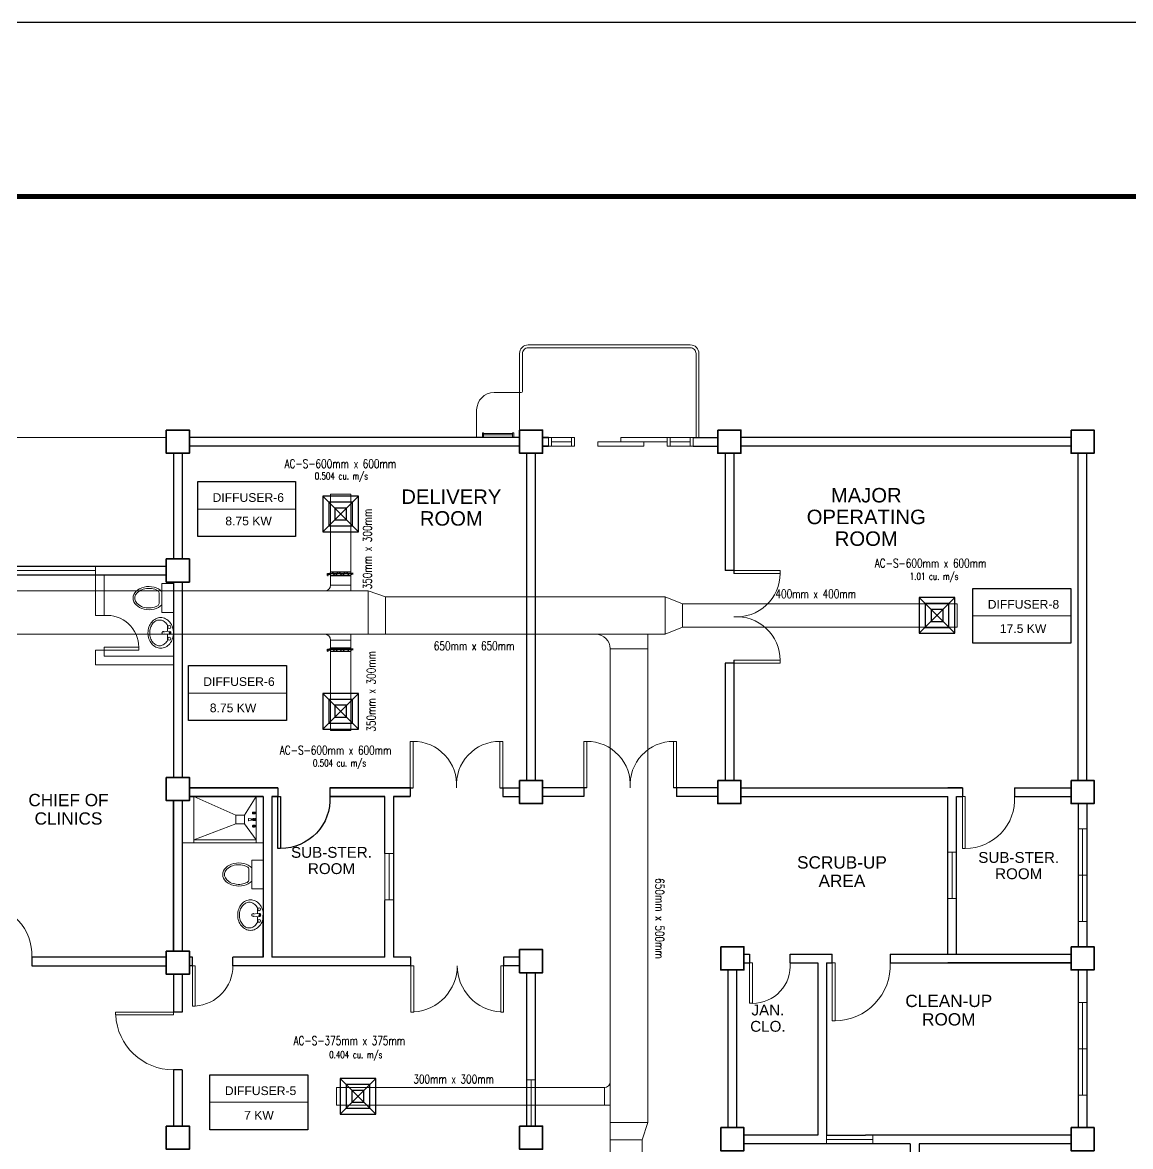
# Model space of a CAD drawing. Header units: millimetres. Extents: x -116 to 421, y 1 to 342.
# Drawn here: x 258.34 to 277.48, y 137.56 to 156.98 of the extents above; entities that cross this region are included whole.
import ezdxf

# ---------------------------------------------------------------- set-up
doc = ezdxf.new("R2010")
doc.units = ezdxf.units.MM
doc.header["$MEASUREMENT"] = 0
for name, color, linetype in [('A.C.VOLUM DAMPER', 7, 'Continuous'), ('diffuser', 7, 'Continuous'), ('ducting label', 7, 'Continuous'), ('label', 7, 'Continuous'), ('Legends', 7, 'Continuous'), ('template', 7, 'Continuous')]:
    doc.layers.add(name, color=color, linetype=linetype)
doc.layers.add('ahu line', color=7, linetype='Continuous', lineweight=20)
doc.styles.add('Arch-Dim', font='simplex.shx', dxfattribs={"width": 0.75})
doc.styles.add('arial', font='arial.ttf')
doc.styles.get("Standard").update_dxf_attribs({"font": 'arial.ttf'})
doc.styles.add('SWISSLT175', font='swissl.ttf', dxfattribs={"height": 0.175})

# ---------------------------------------------------------------- blocks, each defined once
blk = doc.blocks.new('dr 900')
at = {"color": 8, "ltscale": 0.03}
blk.add_lwpolyline([(0, 0), (0.05, 0), (0.05, 0.9), (0, 0.9)], close=True, dxfattribs=at)
blk.add_arc((0.05, 0.049), 0.851, 356.7268, 90, dxfattribs=at)
blk = doc.blocks.new('AC-S-12')
at = {"layer": 'diffuser'}
for p, q in [((-0.15, 0.15), (0.15, -0.15)), ((0.15, 0.15), (-0.15, -0.15)), ((-0.15, 0.15), (-0.15, -0.15)), ((0.15, 0.15), (-0.15, 0.15)), ((-0.1, 0.1), (-0.1, -0.1)), ((0.1, 0.1), (-0.1, 0.1)), ((0.1, -0.1), (0.1, 0.1)), ((0.15, -0.15), (0.15, 0.15)), ((-0.05, 0.05), (-0.05, -0.05)), ((0.05, 0.05), (-0.05, 0.05)), ((0.05, -0.05), (0.05, 0.05)), ((-0.05, -0.05), (0.05, -0.05)), ((-0.15, -0.15), (0.15, -0.15)), ((-0.1, -0.1), (0.1, -0.1))]:
    blk.add_line(p, q, dxfattribs=at)
for points in [[(-0.3582, 0.3582, 0, 0.0447, 0), (-0.2951, 0.295, 0, 0, 0), (-0.15, 0.15, 0, 0, 0)], [(0.3582, 0.3582, 0, 0.0447, 0), (0.2951, 0.295, 0, 0, 0), (0.15, 0.15, 0, 0, 0)], [(-0.3582, -0.3582, 0, 0.0447, 0), (-0.2951, -0.295, 0, 0, 0), (-0.15, -0.15, 0, 0, 0)], [(0.3582, -0.3582, 0, 0.0447, 0), (0.2951, -0.295, 0, 0, 0), (0.15, -0.15, 0, 0, 0)]]:
    blk.add_lwpolyline(points, format="xyseb", dxfattribs=at)
blk = doc.blocks.new('fcu')
at = {"layer": 'diffuser', "color": 7, "xscale": 2.052644456280903, "yscale": 2.052644456280903, "zscale": 2.052644456280903}
blk.add_blockref('AC-S-12', (0, 0), dxfattribs=at)

msp = doc.modelspace()

# ---------------------------------------------------------------- hatches: boundary and pattern name
at = {"layer": 'A.C.VOLUM DAMPER'}
h = msp.add_hatch(dxfattribs=at)
h.set_pattern_fill('ANSI31', color=256, scale=0.002646, angle=-180, style=0)
h.set_pattern_definition([(225, (-78.96786054, 757.40322845), (0.00023391046708, -0.00023391046708), [])])
h.paths.add_polyline_path([(263.647, 147.451), (263.647, 147.444), (263.662, 147.444), (263.662, 147.469), (263.647, 147.469), (263.647, 147.462), (263.609, 147.462), (263.609, 147.428), (263.618, 147.428), (263.618, 147.451)])
h = msp.add_hatch(dxfattribs=at)
h.set_pattern_fill('ANSI31', color=256, scale=0.002646, angle=-180, style=0)
h.set_pattern_definition([(225, (-78.96786054, 756.09461384), (0.00023391046708, -0.00023391046708), [])])
h.paths.add_polyline_path([(263.647, 146.143), (263.647, 146.136), (263.662, 146.136), (263.662, 146.16), (263.647, 146.16), (263.647, 146.153), (263.609, 146.153), (263.609, 146.119), (263.618, 146.119), (263.618, 146.143)])

# ---------------------------------------------------------------- linework, layer by layer
at = {"color": 8, "lineweight": 9}
for p, q in [((266.485, 150.587), (266.955, 150.587)), ((266.925, 150.414), (266.925, 149.939)), ((266.185, 149.812), (266.185, 150.287)), ((260.825, 149.812), (245.5, 149.811)), ((266.305, 149.89), (266.285, 149.89)), ((266.285, 149.89), (266.285, 149.81)), ((266.305, 149.81), (266.305, 149.89)), ((266.555, 149.88), (266.305, 149.88)), ((266.555, 149.86), (266.305, 149.86)), ((266.555, 149.88), (266.805, 149.88)), ((266.555, 149.86), (266.805, 149.86)), ((266.805, 149.81), (266.805, 149.89)), ((266.805, 149.89), (266.825, 149.89)), ((266.825, 149.89), (266.825, 149.81)), ((259.6, 147.437), (259.6, 147.587)), ((259.6, 147.512), (257.5, 147.514)), ((259.6, 147.437), (259.75, 147.437)), ((260.75, 147.287), (260.95, 147.287)), ((260.75, 146.787), (260.75, 147.287)), ((260.95, 147.314), (260.95, 146.037)), ((260.95, 147.287), (260.95, 146.787)), ((260.7, 146.946), (260.7, 147.127)), ((260.95, 146.787), (260.75, 146.787)), ((260.752, 146.451), (260.874, 146.465)), ((260.752, 146.422), (260.874, 146.409)), ((261.3, 143.612), (261.3, 142.812)), ((262.375, 143.612), (262.375, 142.812)), ((262.316, 143.338), (262.316, 143.312)), ((262.316, 143.338), (262.318, 143.338)), ((262.316, 143.312), (262.318, 143.312)), ((262.318, 143.338), (262.32, 143.342)), ((262.318, 143.338), (262.318, 143.312)), ((262.318, 143.312), (262.32, 143.309)), ((262.32, 143.342), (262.32, 143.309)), ((262.32, 143.342), (262.341, 143.342)), ((262.32, 143.309), (262.341, 143.309)), ((262.328, 143.338), (262.34, 143.338)), ((262.328, 143.331), (262.34, 143.331)), ((262.328, 143.319), (262.34, 143.319)), ((262.328, 143.312), (262.34, 143.312)), ((262.341, 143.342), (262.346, 143.34)), ((262.341, 143.338), (262.341, 143.331)), ((262.341, 143.312), (262.341, 143.319)), ((262.341, 143.309), (262.346, 143.311)), ((262.347, 143.339), (262.353, 143.339)), ((262.347, 143.311), (262.353, 143.311)), ((262.353, 143.339), (262.355, 143.338)), ((262.353, 143.339), (262.353, 143.311)), ((262.353, 143.311), (262.355, 143.312)), ((262.355, 143.338), (262.355, 143.312)), ((262.367, 143.337), (262.355, 143.337)), ((262.367, 143.314), (262.355, 143.314)), ((262.374, 143.342), (262.367, 143.339)), ((262.367, 143.339), (262.367, 143.312)), ((262.374, 143.308), (262.367, 143.312)), ((262.374, 143.342), (262.374, 143.308)), ((262.374, 143.342), (262.375, 143.342)), ((262.374, 143.308), (262.375, 143.308)), ((262.375, 143.342), (262.375, 143.308)), ((276.575, 142.849), (276.575, 143.489)), ((276.725, 142.849), (276.725, 143.489)), ((262.243, 143.192), (262.243, 143.231)), ((262.289, 143.224), (262.248, 143.232)), ((262.289, 143.199), (262.248, 143.191)), ((262.297, 143.224), (262.289, 143.224)), ((262.289, 143.224), (262.289, 143.199)), ((262.289, 143.224), (262.289, 143.199)), ((262.289, 143.199), (262.297, 143.199)), ((262.297, 143.199), (262.297, 143.224)), ((262.297, 143.219), (262.359, 143.219)), ((262.359, 143.204), (262.297, 143.204)), ((262.316, 143.225), (262.316, 143.219)), ((262.316, 143.225), (262.318, 143.225)), ((262.316, 143.204), (262.316, 143.199)), ((262.316, 143.199), (262.318, 143.199)), ((262.318, 143.225), (262.32, 143.228)), ((262.318, 143.225), (262.318, 143.219)), ((262.318, 143.204), (262.318, 143.199)), ((262.318, 143.199), (262.32, 143.195)), ((262.318, 143.111), (262.32, 143.115)), ((262.32, 143.228), (262.32, 143.219)), ((262.32, 143.228), (262.341, 143.228)), ((262.32, 143.204), (262.32, 143.195)), ((262.32, 143.195), (262.341, 143.195)), ((262.32, 143.115), (262.341, 143.115)), ((262.32, 143.115), (262.32, 143.081)), ((262.328, 143.225), (262.34, 143.225)), ((262.328, 143.199), (262.34, 143.199)), ((262.341, 143.228), (262.346, 143.226)), ((262.341, 143.225), (262.341, 143.219)), ((262.341, 143.198), (262.341, 143.204)), ((262.341, 143.195), (262.346, 143.197)), ((262.341, 143.115), (262.346, 143.112)), ((262.347, 143.226), (262.353, 143.226)), ((262.347, 143.198), (262.353, 143.198)), ((262.347, 143.112), (262.353, 143.112)), ((262.353, 143.226), (262.353, 143.219)), ((262.353, 143.226), (262.355, 143.225)), ((262.353, 143.204), (262.353, 143.198)), ((262.353, 143.198), (262.355, 143.198)), ((262.353, 143.112), (262.353, 143.084)), ((262.353, 143.112), (262.355, 143.111)), ((262.355, 143.225), (262.355, 143.219)), ((262.359, 143.223), (262.355, 143.223)), ((262.355, 143.204), (262.355, 143.198)), ((262.359, 143.2), (262.355, 143.2)), ((262.359, 143.194), (262.359, 143.229)), ((262.359, 143.229), (262.369, 143.229)), ((262.359, 143.219), (262.359, 143.204)), ((262.369, 143.194), (262.359, 143.194)), ((262.374, 143.115), (262.367, 143.112)), ((262.367, 143.112), (262.367, 143.084)), ((262.369, 143.229), (262.375, 143.241)), ((262.369, 143.194), (262.369, 143.229)), ((262.369, 143.229), (262.369, 143.194)), ((262.375, 143.183), (262.369, 143.194)), ((262.374, 143.115), (262.375, 143.115)), ((262.374, 143.115), (262.374, 143.081)), ((262.375, 143.241), (262.375, 143.183)), ((262.375, 143.115), (262.375, 143.081)), ((262.316, 143.111), (262.318, 143.111)), ((262.316, 143.111), (262.316, 143.085)), ((262.316, 143.085), (262.318, 143.085)), ((262.318, 143.111), (262.318, 143.085)), ((262.318, 143.085), (262.32, 143.081)), ((262.32, 143.081), (262.341, 143.081)), ((262.328, 143.111), (262.34, 143.111)), ((262.328, 143.104), (262.34, 143.104)), ((262.328, 143.092), (262.34, 143.092)), ((262.328, 143.085), (262.34, 143.085)), ((262.341, 143.111), (262.341, 143.104)), ((262.341, 143.085), (262.341, 143.092)), ((262.341, 143.081), (262.346, 143.083)), ((262.347, 143.084), (262.353, 143.084)), ((262.353, 143.084), (262.355, 143.085)), ((262.355, 143.111), (262.355, 143.085)), ((262.367, 143.109), (262.355, 143.109)), ((262.367, 143.087), (262.355, 143.087)), ((262.374, 143.081), (262.367, 143.084)), ((262.374, 143.081), (262.375, 143.081)), ((276.575, 142.251), (276.575, 143.051)), ((276.575, 143.051), (276.725, 143.051)), ((276.65, 143.051), (276.65, 141.451)), ((276.725, 143.051), (276.725, 141.451)), ((261.3, 142.812), (261.1, 142.812)), ((264.75, 142.224), (264.75, 142.724)), ((274.475, 142.249), (274.475, 142.749)), ((276.575, 141.649), (276.575, 142.849)), ((276.725, 141.713), (276.725, 142.913)), ((276.725, 141.649), (276.725, 142.849)), ((264.6, 141.811), (264.6, 142.624)), ((264.75, 142.624), (264.6, 142.624)), ((264.675, 142.624), (264.675, 141.824)), ((274.325, 141.836), (274.325, 142.712)), ((274.475, 142.649), (274.325, 142.649)), ((274.4, 142.649), (274.4, 141.849)), ((262.25, 142.352), (262.25, 142.171)), ((262.5, 142.512), (262.3, 142.512)), ((262.3, 142.512), (262.3, 142.012)), ((262.5, 142.012), (262.5, 142.512)), ((264.75, 142.224), (264.75, 141.724)), ((274.475, 142.249), (274.475, 141.749)), ((276.575, 142.251), (276.725, 142.251)), ((262.3, 142.012), (262.5, 142.012)), ((264.75, 141.824), (264.6, 141.824)), ((274.475, 141.849), (274.325, 141.849)), ((262.302, 141.576), (262.424, 141.59)), ((262.302, 141.547), (262.424, 141.534)), ((276.725, 141.451), (276.575, 141.451)), ((276.575, 139.974), (276.575, 140.614)), ((276.725, 139.974), (276.725, 140.614)), ((276.575, 139.251), (276.575, 140.051)), ((276.575, 140.051), (276.725, 140.051)), ((276.65, 140.051), (276.65, 138.451)), ((276.725, 140.051), (276.725, 138.451)), ((276.575, 139.974), (276.575, 138.774)), ((276.725, 139.974), (276.725, 138.774)), ((276.725, 138.713), (276.725, 139.913)), ((276.575, 139.251), (276.725, 139.251)), ((267.2, 138.715), (267.05, 138.715)), ((267.125, 138.715), (267.125, 137.915)), ((276.725, 138.451), (276.575, 138.451)), ((267.2, 137.915), (267.05, 137.915)), ((272.225, 137.612), (272.225, 137.762)), ((273.025, 137.687), (272.225, 137.687)), ((273.025, 137.612), (273.025, 137.762))]:
    msp.add_line(p, q, dxfattribs=at)
at = {"color": 8, "lineweight": 25}
for p, q in [((266.925, 149.812), (261.225, 149.812)), ((267.325, 149.812), (267.425, 149.812)), ((267.325, 149.812), (267.425, 149.812)), ((267.425, 149.812), (267.325, 149.812)), ((269.925, 149.812), (270.35, 149.812)), ((276.45, 149.812), (270.75, 149.812)), ((260.95, 149.539), (260.95, 147.714)), ((261.1, 149.539), (261.1, 147.714)), ((266.925, 149.662), (261.225, 149.662)), ((267.05, 143.889), (267.05, 149.539)), ((267.2, 143.889), (267.2, 149.539)), ((267.325, 149.662), (267.425, 149.662)), ((267.425, 149.662), (267.325, 149.662)), ((269.925, 149.662), (270.35, 149.662)), ((270.475, 149.539), (270.475, 147.514)), ((270.625, 149.539), (270.625, 147.464)), ((276.45, 149.662), (270.75, 149.662)), ((276.575, 143.889), (276.575, 149.539)), ((276.725, 143.889), (276.725, 149.539)), ((257.5, 147.587), (260.825, 147.587)), ((257.5, 147.437), (260.825, 147.437)), ((270.625, 147.514), (270.475, 147.514)), ((260.95, 147.314), (260.95, 143.939)), ((261.1, 147.314), (261.1, 143.939)), ((261.1, 147.314), (261.1, 143.939)), ((260.95, 145.887), (260.95, 143.939)), ((270.475, 145.914), (270.475, 143.889)), ((270.625, 145.914), (270.475, 145.914)), ((270.625, 145.964), (270.625, 143.889)), ((261.225, 143.762), (262.75, 143.762)), ((262.75, 143.762), (261.225, 143.762)), ((262.75, 143.762), (262.75, 143.612)), ((263.65, 143.762), (265.087, 143.762)), ((265.05, 143.762), (263.65, 143.762)), ((263.65, 143.762), (263.65, 143.612)), ((265.037, 143.762), (265.037, 143.612)), ((266.587, 143.762), (266.925, 143.762)), ((266.637, 143.762), (266.637, 143.612)), ((268.087, 143.762), (267.325, 143.762)), ((268.037, 143.762), (268.037, 143.612)), ((270.35, 143.762), (269.587, 143.762)), ((269.637, 143.762), (269.637, 143.612)), ((270.75, 143.762), (274.575, 143.762)), ((270.925, 143.762), (274.575, 143.762)), ((274.575, 143.762), (274.325, 143.762)), ((274.575, 143.762), (274.575, 143.612)), ((275.475, 143.762), (276.45, 143.762)), ((275.475, 143.762), (276.45, 143.762)), ((275.475, 143.762), (275.475, 143.612)), ((260.95, 143.539), (260.95, 140.939)), ((260.95, 140.939), (260.95, 143.539)), ((261.1, 143.539), (261.1, 140.939)), ((261.1, 143.539), (261.1, 140.939)), ((261.225, 143.612), (262.5, 143.612)), ((262.5, 143.612), (261.225, 143.612)), ((262.5, 143.612), (262.5, 140.837)), ((262.65, 143.612), (262.75, 143.612)), ((262.65, 143.612), (262.65, 140.837)), ((262.75, 143.612), (262.65, 143.612)), ((263.65, 143.612), (264.6, 143.612)), ((264.6, 143.612), (263.65, 143.612)), ((264.6, 142.624), (264.6, 143.612)), ((264.75, 143.612), (265.037, 143.612)), ((265.037, 143.612), (264.75, 143.612)), ((264.75, 143.612), (264.75, 140.837)), ((266.637, 143.612), (266.925, 143.612)), ((268.037, 143.612), (267.325, 143.612)), ((270.35, 143.612), (269.637, 143.612)), ((270.75, 143.612), (274.325, 143.612)), ((270.925, 143.612), (274.325, 143.612)), ((274.325, 140.887), (274.325, 143.612)), ((274.325, 142.637), (274.325, 143.612)), ((274.475, 143.612), (274.575, 143.612)), ((274.475, 143.612), (274.575, 143.612)), ((274.475, 140.887), (274.475, 143.612)), ((274.475, 142.637), (274.475, 143.612)), ((275.475, 143.612), (276.45, 143.612)), ((275.475, 143.612), (276.45, 143.612)), ((276.575, 143.489), (276.575, 141.014)), ((276.725, 143.489), (276.725, 141.014)), ((264.6, 140.837), (264.6, 141.811)), ((262.5, 140.837), (262.5, 141.562)), ((276.575, 141.649), (276.575, 141.014)), ((276.725, 141.649), (276.725, 141.014)), ((260.825, 140.837), (258.5, 140.837)), ((258.5, 140.837), (258.5, 140.687)), ((261.275, 140.837), (261.225, 140.837)), ((261.275, 140.687), (261.275, 140.837)), ((262.5, 140.837), (261.975, 140.837)), ((262.5, 140.837), (262.4, 140.837)), ((264.6, 140.837), (262.65, 140.837)), ((265.05, 140.837), (264.75, 140.837)), ((265.05, 140.687), (265.05, 140.837)), ((266.925, 140.837), (266.65, 140.837)), ((266.65, 140.837), (266.65, 140.687)), ((270.8, 140.887), (270.9, 140.887)), ((270.8, 140.887), (270.9, 140.887)), ((271.6, 140.887), (272.325, 140.887)), ((271.6, 140.737), (271.6, 140.887)), ((271.675, 140.887), (272.325, 140.887)), ((272.325, 140.737), (272.325, 140.887)), ((272.325, 140.737), (272.325, 140.887)), ((273.325, 140.887), (274.325, 140.887)), ((273.325, 140.887), (274.325, 140.887)), ((273.325, 140.887), (273.325, 140.737)), ((274.325, 140.887), (276.45, 140.887)), ((274.475, 140.887), (276.45, 140.887)), ((258.5, 140.687), (260.825, 140.687)), ((261.275, 140.687), (261.225, 140.687)), ((265.05, 140.687), (261.975, 140.687)), ((266.925, 140.687), (266.65, 140.687)), ((270.8, 140.737), (270.9, 140.737)), ((270.8, 140.737), (270.9, 140.737)), ((271.6, 140.737), (272.075, 140.737)), ((271.675, 140.737), (272.075, 140.737)), ((272.225, 140.737), (272.325, 140.737)), ((272.225, 140.737), (272.325, 140.737)), ((273.325, 140.737), (276.45, 140.737)), ((273.325, 140.737), (276.45, 140.737)), ((276.45, 140.737), (274.325, 140.737)), ((276.575, 140.614), (276.575, 137.889)), ((276.725, 140.614), (276.725, 137.889)), ((260.95, 140.539), (260.95, 139.887)), ((261.1, 140.539), (261.1, 139.887)), ((267.05, 137.915), (267.05, 140.564)), ((267.2, 137.915), (267.2, 140.564)), ((261.1, 139.887), (260.95, 139.887)), ((260.95, 138.887), (260.95, 137.915)), ((261.1, 138.887), (260.95, 138.887)), ((261.1, 138.887), (261.1, 137.915)), ((276.575, 138.774), (276.575, 137.889)), ((276.725, 138.774), (276.725, 137.889)), ((272.075, 137.762), (270.8, 137.762)), ((272.225, 137.762), (272.901, 137.762)), ((276.45, 137.762), (272.901, 137.762)), ((272.025, 137.612), (270.8, 137.612)), ((272.901, 137.612), (272.025, 137.612)), ((273.675, 137.612), (272.901, 137.612)), ((273.675, 137.612), (273.675, 135.787)), ((276.45, 137.612), (273.825, 137.612)), ((273.825, 137.612), (273.825, 135.787))]:
    msp.add_line(p, q, dxfattribs=at)
at = {"color": 8, "lineweight": 13}
for p, q in [((267.425, 149.812), (267.425, 149.662)), ((267.825, 149.812), (267.475, 149.812)), ((267.475, 149.737), (267.825, 149.737)), ((269.525, 149.812), (269.875, 149.812)), ((269.875, 149.737), (269.525, 149.737)), ((267.825, 149.662), (267.475, 149.662)), ((269.525, 149.662), (269.875, 149.662)), ((261.275, 140.687), (261.275, 139.987)), ((261.275, 140.687), (261.325, 140.687)), ((261.325, 139.987), (261.325, 140.687)), ((265.05, 140.687), (265.05, 139.887)), ((265.1, 140.687), (265.05, 140.687)), ((265.1, 139.887), (265.1, 140.687)), ((266.6, 139.887), (266.6, 140.687)), ((266.6, 140.687), (266.65, 140.687)), ((266.65, 140.687), (266.65, 139.887)), ((260.95, 139.887), (259.95, 139.887)), ((259.95, 139.887), (259.95, 139.837)), ((259.95, 139.837), (260.95, 139.837)), ((260.95, 139.837), (260.95, 139.887)), ((261.275, 139.987), (261.325, 139.987)), ((265.05, 139.887), (265.1, 139.887)), ((266.65, 139.887), (266.6, 139.887))]:
    msp.add_line(p, q, dxfattribs=at)
at = {"color": 8, "lineweight": 9, "ltscale": 0.4}
for p, q in [((259.6, 146.737), (259.6, 147.437)), ((259.75, 146.737), (259.75, 147.437)), ((259.75, 146.737), (259.6, 146.737)), ((259.75, 146.137), (259.6, 146.137)), ((259.6, 146.137), (259.6, 145.887)), ((259.75, 146.137), (259.75, 146.037)), ((260.95, 146.037), (259.75, 146.037)), ((260.95, 146.037), (259.75, 146.037)), ((260.95, 145.887), (259.6, 145.887))]:
    msp.add_line(p, q, dxfattribs=at)
at = {"color": 8, "lineweight": 13, "ltscale": 0.4}
msp.add_line((259.75, 146.187), (259.75, 146.137), dxfattribs=at)
at = {"color": 8, "lineweight": 9, "ltscale": 0.3}
for p, q in [((262.025, 143.287), (261.3, 143.612)), ((262.175, 143.287), (262.375, 143.612)), ((262.025, 143.137), (261.3, 142.862)), ((262.175, 143.137), (262.375, 142.862))]:
    msp.add_line(p, q, dxfattribs=at)
at = {"color": 8, "lineweight": 25, "ltscale": 0.3}
for p, q in [((261.975, 140.687), (261.975, 140.837)), ((270.9, 140.887), (270.9, 140.737)), ((270.525, 140.614), (270.525, 137.889)), ((270.675, 140.614), (270.675, 137.889)), ((272.075, 140.737), (272.075, 137.762)), ((272.225, 140.737), (272.225, 137.762))]:
    msp.add_line(p, q, dxfattribs=at)
at = {"color": 8, "lineweight": 9, "transparency": 33554687}
for points in [[(270.025, 149.812), (270.025, 151.262, 0.414214), (269.875, 151.412), (267.075, 151.412, 0.414214), (266.925, 151.262), (266.925, 149.937), (266.925, 150.587)], [(269.975, 149.812), (269.975, 151.262, 0.414214), (269.875, 151.362), (267.075, 151.362, 0.414214), (266.975, 151.262), (266.975, 150.607)]]:
    msp.add_lwpolyline(points, format="xyb", dxfattribs=at)
at = {"color": 8, "lineweight": 35}
for points in [[(260.825, 149.939), (261.225, 149.939), (261.225, 149.539), (260.825, 149.539)], [(266.925, 149.939), (267.325, 149.939), (267.325, 149.539), (266.925, 149.539)], [(270.35, 149.939), (270.75, 149.939), (270.75, 149.539), (270.35, 149.539)], [(276.45, 149.939), (276.85, 149.939), (276.85, 149.539), (276.45, 149.539)], [(260.825, 147.714), (261.225, 147.714), (261.225, 147.314), (260.825, 147.314)], [(260.825, 143.939), (261.225, 143.939), (261.225, 143.539), (260.825, 143.539)], [(266.925, 143.889), (267.325, 143.889), (267.325, 143.489), (266.925, 143.489)], [(270.35, 143.889), (270.75, 143.889), (270.75, 143.489), (270.35, 143.489)], [(276.45, 143.889), (276.85, 143.889), (276.85, 143.489), (276.45, 143.489)], [(270.4, 141.014), (270.8, 141.014), (270.8, 140.614), (270.4, 140.614)], [(276.45, 141.014), (276.85, 141.014), (276.85, 140.614), (276.45, 140.614)], [(260.825, 140.939), (261.225, 140.939), (261.225, 140.539), (260.825, 140.539)], [(266.925, 140.964), (267.325, 140.964), (267.325, 140.564), (266.925, 140.564)], [(260.825, 137.915), (261.225, 137.915), (261.225, 137.515), (260.825, 137.515)], [(266.925, 137.915), (267.325, 137.915), (267.325, 137.515), (266.925, 137.515)], [(270.4, 137.889), (270.8, 137.889), (270.8, 137.489), (270.4, 137.489)], [(276.45, 137.889), (276.85, 137.889), (276.85, 137.489), (276.45, 137.489)]]:
    msp.add_lwpolyline(points, close=True, dxfattribs=at)
at = {"color": 8, "lineweight": 13}
for points in [[(267.475, 149.812), (267.475, 149.662), (267.425, 149.662), (267.425, 149.812)], [(267.875, 149.812), (267.875, 149.662), (267.825, 149.662), (267.825, 149.812)], [(269.075, 149.737), (268.275, 149.737), (268.275, 149.662), (269.075, 149.662)], [(269.475, 149.812), (268.675, 149.812), (268.675, 149.737), (269.475, 149.737)], [(269.475, 149.812), (269.475, 149.662), (269.525, 149.662), (269.525, 149.812)], [(269.875, 149.812), (269.875, 149.662), (269.925, 149.662), (269.925, 149.812)], [(272.325, 140.737), (272.375, 140.737), (272.375, 139.737), (272.325, 139.737)]]:
    msp.add_lwpolyline(points, close=True, dxfattribs=at)
at = {"color": 8, "lineweight": 9}
for points in [[(257.5, 147.587), (259.6, 147.587), (259.6, 147.437), (257.5, 147.437)], [(276.575, 143.051), (276.725, 143.051), (276.725, 141.451), (276.575, 141.451)], [(264.6, 142.624), (264.75, 142.624), (264.75, 141.824), (264.6, 141.824)], [(264.6, 142.624), (264.75, 142.624), (264.75, 141.824), (264.6, 141.824)], [(274.325, 142.649), (274.475, 142.649), (274.475, 141.849), (274.325, 141.849)], [(276.575, 140.051), (276.725, 140.051), (276.725, 138.451), (276.575, 138.451)], [(267.05, 138.715), (267.2, 138.715), (267.2, 137.915), (267.05, 137.915)], [(272.225, 137.762), (273.025, 137.762), (273.025, 137.612), (272.225, 137.612)]]:
    msp.add_lwpolyline(points, close=True, dxfattribs=at)
at = {"color": 8, "lineweight": 13, "ltscale": 0.03}
for points in [[(270.625, 147.514), (270.625, 147.464), (271.425, 147.464), (271.425, 147.514)], [(259.75, 146.137), (259.75, 146.187), (260.35, 146.187), (260.35, 146.137)], [(270.625, 145.914), (270.625, 145.964), (271.425, 145.964), (271.425, 145.914)], [(265.037, 143.762), (265.087, 143.762), (265.087, 144.562), (265.037, 144.562)], [(266.637, 143.762), (266.587, 143.762), (266.587, 144.562), (266.637, 144.562)], [(268.037, 143.762), (268.087, 143.762), (268.087, 144.562), (268.037, 144.562)], [(269.637, 143.762), (269.587, 143.762), (269.587, 144.562), (269.637, 144.562)], [(274.575, 143.612), (274.625, 143.612), (274.625, 142.712), (274.575, 142.712)], [(270.9, 140.737), (270.95, 140.737), (270.95, 140.037), (270.9, 140.037)]]:
    msp.add_lwpolyline(points, close=True, dxfattribs=at)
at = {"color": 8, "lineweight": 9}
for points in [[(260.729, 146.172, -0.11576), (260.646, 146.191, -0.104047), (260.573, 146.249, -0.090875), (260.525, 146.333, -0.083344), (260.508, 146.437, -0.083344), (260.525, 146.54, -0.090875), (260.573, 146.624, -0.104047), (260.646, 146.682, -0.11576), (260.729, 146.702, -0.11576), (260.811, 146.682, -0.104047), (260.885, 146.624, -0.090875), (260.932, 146.54, -0.083344), (260.95, 146.437, -0.083344), (260.932, 146.333, -0.090875), (260.885, 146.249, -0.104047), (260.811, 146.191, -0.11576)], [(262.279, 141.827, 0.11576), (262.196, 141.807, 0.104047), (262.123, 141.749, 0.090875), (262.075, 141.665, 0.083344), (262.058, 141.562, 0.083344), (262.075, 141.458, 0.090875), (262.123, 141.374, 0.104047), (262.196, 141.316, 0.11576), (262.279, 141.297, 0.11576), (262.361, 141.316, 0.104047), (262.435, 141.374, 0.090875), (262.482, 141.458, 0.083344), (262.5, 141.562, 0.083344), (262.482, 141.665, 0.090875), (262.435, 141.749, 0.104047), (262.361, 141.807, 0.11576)]]:
    msp.add_lwpolyline(points, format="xyb", close=True, dxfattribs=at)
for points in [[(260.708, 146.214, -0.124838), (260.645, 146.23, -0.105788), (260.588, 146.279, -0.086697), (260.551, 146.349, -0.076776), (260.538, 146.437, -0.076776), (260.551, 146.524, -0.086697), (260.588, 146.594, -0.105788), (260.645, 146.643, -0.124838), (260.708, 146.659, -0.124838), (260.77, 146.643, -0.105788), (260.828, 146.594, -0.040067), (260.848, 146.563), (260.848, 146.461, -0.040067)], [(260.848, 146.412), (260.848, 146.31, -0.040067), (260.828, 146.279, -0.105788), (260.77, 146.23, -0.124838), (260.708, 146.214, -0.124838)], [(262.258, 141.784, 0.124838), (262.195, 141.768, 0.105788), (262.138, 141.719, 0.086697), (262.101, 141.649, 0.076776), (262.088, 141.562, 0.076776), (262.101, 141.474, 0.086697), (262.138, 141.404, 0.105788), (262.195, 141.355, 0.124838), (262.258, 141.339, 0.124838), (262.32, 141.355, 0.105788), (262.378, 141.404, 0.040067), (262.398, 141.435), (262.398, 141.537, 0.040067)], [(262.398, 141.586), (262.398, 141.688, 0.040067), (262.378, 141.719, 0.105788), (262.32, 141.768, 0.124838), (262.258, 141.784, 0.124838)]]:
    msp.add_lwpolyline(points, format="xyb", dxfattribs=at)
at = {"color": 8, "lineweight": 9, "ltscale": 0.03}
msp.add_lwpolyline([(262.175, 143.137), (262.175, 143.287), (262.025, 143.287), (262.025, 143.137)], close=True, dxfattribs=at)
at = {"color": 8, "lineweight": 9, "ltscale": 0.3}
msp.add_lwpolyline([(262.375, 142.862), (261.3, 142.862), (261.3, 142.812), (262.5, 142.812), (262.5, 142.812)], dxfattribs=at)
at = {"color": 8, "lineweight": 9}
for centre, radius in [((260.877, 146.538), 0.0255), ((260.883, 146.437), 0.0095), ((260.877, 146.335), 0.0255), ((262.427, 141.663), 0.0255), ((262.433, 141.562), 0.0095), ((262.427, 141.46), 0.0255)]:
    msp.add_circle(centre, radius, dxfattribs=at)
for centre, radius, start, end in [((266.485, 150.287), 0.3, 90, 180), ((266.955, 150.607), 0.02, 270, 0), ((260.65, 147.127), 0.05, 0, 61.9916), ((260.65, 146.946), 0.05, 298.1501, 0), ((260.775, 146.437), 0.025, 161.3793, 198.6207), ((260.846, 146.437), 0.0948, 171.2026, 188.7974), ((260.775, 146.437), 0.025, 48.7978, 143.6932), ((260.775, 146.437), 0.025, 216.3068, 311.2022), ((260.877, 146.437), 0.028, 263.7545, 96.2455), ((262.2, 142.352), 0.05, 0, 61.8499), ((262.2, 142.171), 0.05, 298.0084, 360), ((262.325, 141.562), 0.025, 161.3793, 198.6207), ((262.396, 141.562), 0.0948, 171.2026, 188.7974), ((262.325, 141.562), 0.025, 48.7978, 143.6932), ((262.427, 141.562), 0.028, 263.7545, 96.2455), ((262.325, 141.562), 0.025, 216.3068, 311.2022)]:
    msp.add_arc(centre, radius, start, end, dxfattribs=at)
at = {"color": 8, "lineweight": 13, "ltscale": 0.03}
for centre, radius, start, end in [((270.673, 147.464), 0.752, 266.3048, 0), ((259.798, 146.187), 0.552, 0, 94.9791), ((270.673, 145.964), 0.752, 0, 93.6952), ((265.087, 143.81), 0.752, 356.3048, 90), ((266.587, 143.81), 0.752, 90, 183.6952), ((268.087, 143.81), 0.752, 356.3048, 90), ((269.587, 143.81), 0.752, 90, 183.6952), ((274.625, 143.563), 0.851, 270, 3.2732), ((257.65, 140.885), 0.851, 356.7268, 90), ((270.95, 140.688), 0.652, 270, 4.2422)]:
    msp.add_arc(centre, radius, start, end, dxfattribs=at)
at = {"color": 8, "lineweight": 13}
for centre, radius, start, end in [((261.275, 140.687), 0.7, 274.096, 0), ((265.05, 140.687), 0.8, 273.5833, 360), ((266.65, 140.687), 0.8, 180, 266.4167), ((272.375, 140.688), 0.951, 270, 2.9376), ((260.95, 139.887), 1, 182.866, 270)]:
    msp.add_arc(centre, radius, start, end, dxfattribs=at)
at = {"color": 8, "lineweight": 9, "extrusion": (0, 0, -1)}
msp.add_ellipse((260.525, 147.037), major_axis=(0.275, 0), ratio=0.727273, start_param=0.612555, end_param=5.670631, dxfattribs=at)
at = {"color": 8, "lineweight": 9}
for centre, major_axis, ratio, start_param, end_param in [((262.329, 143.351), (0.00896, 0.00896), 1, 3.15309, 3.864175), ((262.324, 143.325), (0.00268, 0.00268), 1, 1.643677, 3.068487), ((262.329, 143.3), (-0.00896, 0.00896), 1, -0.722807, -0.011722), ((262.329, 143.321), (0.00738, 0.00738), 1, 0.858879, 1.643677), ((262.329, 143.33), (-0.00738, 0.00738), 1, 1.497691, 2.282489), ((262.34, 143.328), (0.00268, 0.00268), 1, 0.157647, 0.785286), ((262.34, 143.323), (0.00268, 0.00268), 1, 3.926878, 4.554518), ((262.34, 143.342), (-0.00268, 0.00268), 1, 2.356082, 2.983721), ((262.34, 143.308), (-0.00268, 0.00268), 1, -1.41315, -0.785511), ((262.334, 143.353), (-0.0118, 0.0118), 1, 2.876824, 3.009049), ((262.335, 143.32), (-0.00887, 0.00887), 1, 4.509022, 4.870036), ((262.335, 143.33), (-0.00887, 0.00887), 1, 2.983721, 3.344735), ((262.334, 143.297), (0.0118, 0.0118), 1, 0.132318, 0.264544), ((262.347, 143.343), (-0.00268, 0.00268), 1, 1.862141, 2.356082), ((262.343, 143.325), (0.00268, 0.00268), 1, 4.915531, 6.079819), ((262.347, 143.307), (-0.00268, 0.00268), 1, -0.785511, -0.291569), ((262.246, 143.194), (-0.00268, 0.00268), 1, 1.354119, 2.724181), ((262.329, 143.237), (0.00896, 0.00896), 1, 3.15309, 3.864175), ((262.329, 143.186), (0.00896, 0.00896), 1, 0.847989, 1.559075), ((262.329, 143.124), (0.00896, 0.00896), 1, 3.15309, 3.864175), ((262.34, 143.228), (0.00268, 0.00268), 1, 3.926878, 4.554518), ((262.34, 143.195), (0.00268, 0.00268), 1, 0.157647, 0.785286), ((262.34, 143.115), (-0.00268, 0.00268), 1, 2.356082, 2.983721), ((262.334, 143.24), (-0.0118, 0.0118), 1, 2.876824, 3.009049), ((262.334, 143.183), (-0.0118, 0.0118), 1, -1.438478, -1.306252), ((262.334, 143.126), (0.0118, 0.0118), 1, 4.44762, 4.579846), ((262.347, 143.229), (0.00268, 0.00268), 1, 3.432937, 3.926878), ((262.347, 143.194), (0.00268, 0.00268), 1, 0.785286, 1.279227), ((262.347, 143.116), (-0.00268, 0.00268), 1, 1.862141, 2.356082), ((262.324, 143.098), (0.00268, 0.00268), 1, 1.643677, 3.068487), ((262.329, 143.072), (-0.00896, 0.00896), 1, -0.722807, -0.011722), ((262.329, 143.094), (0.00738, 0.00738), 1, 0.858879, 1.643677), ((262.329, 143.102), (-0.00738, 0.00738), 1, 1.497691, 2.282489), ((262.34, 143.1), (0.00268, 0.00268), 1, 0.157647, 0.785286), ((262.34, 143.096), (0.00268, 0.00268), 1, 3.926878, 4.554518), ((262.34, 143.081), (-0.00268, 0.00268), 1, -1.41315, -0.785511), ((262.335, 143.093), (-0.00887, 0.00887), 1, 4.509022, 4.870036), ((262.335, 143.103), (-0.00887, 0.00887), 1, 2.983721, 3.344735), ((262.334, 143.07), (0.0118, 0.0118), 1, 0.132318, 0.264544), ((262.343, 143.098), (0.00268, 0.00268), 1, 4.915531, 6.079819), ((262.347, 143.08), (-0.00268, 0.00268), 1, -0.785511, -0.291569), ((262.075, 142.262), (0.275, 0), 0.727273, 0.612555, 5.670631)]:
    msp.add_ellipse(centre, major_axis=major_axis, ratio=ratio, start_param=start_param, end_param=end_param, dxfattribs=at)
at = {"color": 8, "lineweight": 9, "extrusion": (-2.88216e-41, -4.99074e-41, -1)}
msp.add_ellipse((262.246, 143.229), major_axis=(-0.00268, 0.00268), ratio=1, start_param=6.066732, end_param=7.436794, dxfattribs=at)
at = {"color": 8, "lineweight": 9}
for points in [[(260.673, 146.902), (260.657, 146.893), (260.639, 146.886), (260.548, 146.859), (260.461, 146.864), (260.329, 146.922), (260.288, 146.972), (260.274, 147.07), (260.3, 147.122), (260.411, 147.196), (260.495, 147.214), (260.609, 147.198), (260.644, 147.187), (260.673, 147.171)], [(262.223, 142.396), (262.207, 142.405), (262.189, 142.413), (262.098, 142.439), (262.011, 142.434), (261.879, 142.377), (261.838, 142.326), (261.824, 142.228), (261.85, 142.176), (261.961, 142.102), (262.045, 142.084), (262.159, 142.1), (262.194, 142.111), (262.223, 142.127)]]:
    msp.add_open_spline(points, degree=3, knots=[0.937253, 0.937253, 0.937253, 0.937253, 1.185372, 1.185372, 2.113864, 2.113864, 3.042356, 3.042356, 3.970847, 3.970847, 4.899339, 4.899339, 5.346062, 5.346062, 5.346062, 5.346062], dxfattribs=at)
for p in [(260.95, 145.312), (276.575, 142.313), (276.575, 142.249), (276.575, 139.313)]:
    msp.add_point(p, dxfattribs=at)
at = {"layer": 'A.C.VOLUM DAMPER'}
for p, q in [((263.609, 147.462), (263.647, 147.462)), ((263.609, 147.428), (263.609, 147.462)), ((263.618, 147.428), (263.618, 147.451)), ((263.618, 147.451), (263.647, 147.451)), ((263.647, 147.469), (263.647, 147.462)), ((263.662, 147.469), (263.647, 147.469)), ((263.647, 147.451), (263.647, 147.444)), ((263.647, 147.444), (263.662, 147.444)), ((264.012, 147.483), (263.662, 147.483)), ((264.012, 147.456), (263.662, 147.456)), ((263.662, 147.429), (264.012, 147.429)), ((263.729, 147.432), (263.699, 147.481)), ((263.76, 147.432), (263.79, 147.481)), ((263.85, 147.432), (263.82, 147.481)), ((263.881, 147.432), (263.911, 147.481)), ((263.978, 147.432), (263.948, 147.481)), ((264.027, 147.468), (264.012, 147.453)), ((264.012, 147.468), (264.029, 147.452)), ((264.021, 147.468), (264.012, 147.459)), ((264.024, 147.468), (264.012, 147.456)), ((264.012, 147.468), (264.029, 147.468)), ((264.013, 147.468), (264.012, 147.468)), ((264.016, 147.468), (264.012, 147.465)), ((264.018, 147.468), (264.012, 147.462)), ((264.029, 147.467), (264.012, 147.45)), ((264.012, 147.465), (264.029, 147.449)), ((264.029, 147.464), (264.012, 147.447)), ((264.012, 147.462), (264.028, 147.446)), ((264.012, 147.459), (264.026, 147.446)), ((264.02, 147.456), (264.012, 147.456)), ((264.012, 147.456), (264.023, 147.446)), ((264.012, 147.454), (264.02, 147.446)), ((264.012, 147.451), (264.017, 147.446)), ((264.012, 147.448), (264.014, 147.446)), ((264.029, 147.446), (264.012, 147.446)), ((264.029, 147.461), (264.014, 147.446)), ((264.015, 147.468), (264.029, 147.455)), ((264.029, 147.458), (264.017, 147.446)), ((264.018, 147.468), (264.029, 147.458)), ((264.029, 147.455), (264.02, 147.446)), ((264.021, 147.468), (264.029, 147.46)), ((264.029, 147.452), (264.023, 147.446)), ((264.024, 147.468), (264.029, 147.463)), ((264.029, 147.449), (264.025, 147.446)), ((264.027, 147.468), (264.029, 147.466)), ((264.029, 147.446), (264.028, 147.446)), ((264.029, 147.468), (264.029, 147.446)), ((264.05, 147.462), (264.029, 147.462)), ((264.029, 147.462), (264.029, 147.461)), ((264.032, 147.462), (264.029, 147.458)), ((264.035, 147.462), (264.029, 147.455)), ((264.029, 147.46), (264.036, 147.453)), ((264.029, 147.458), (264.033, 147.453)), ((264.029, 147.455), (264.03, 147.453)), ((264.05, 147.453), (264.029, 147.453)), ((263.609, 146.153), (263.647, 146.153)), ((263.609, 146.119), (263.609, 146.153)), ((263.618, 146.119), (263.618, 146.143)), ((263.618, 146.143), (263.647, 146.143)), ((263.647, 146.16), (263.647, 146.153)), ((263.662, 146.16), (263.647, 146.16)), ((263.647, 146.143), (263.647, 146.136)), ((263.647, 146.136), (263.662, 146.136)), ((264.012, 146.175), (263.662, 146.175)), ((264.012, 146.148), (263.662, 146.148)), ((263.662, 146.121), (264.012, 146.121)), ((263.729, 146.123), (263.699, 146.173)), ((263.76, 146.123), (263.79, 146.173)), ((263.85, 146.123), (263.82, 146.173)), ((263.881, 146.123), (263.911, 146.173)), ((263.978, 146.123), (263.948, 146.173)), ((264.027, 146.16), (264.012, 146.145)), ((264.012, 146.16), (264.029, 146.143)), ((264.021, 146.16), (264.012, 146.151)), ((264.024, 146.16), (264.012, 146.148)), ((264.012, 146.16), (264.029, 146.16)), ((264.013, 146.16), (264.012, 146.159)), ((264.016, 146.16), (264.012, 146.156)), ((264.018, 146.16), (264.012, 146.154)), ((264.029, 146.158), (264.012, 146.142)), ((264.012, 146.157), (264.029, 146.14)), ((264.029, 146.155), (264.012, 146.139)), ((264.012, 146.154), (264.028, 146.137)), ((264.012, 146.151), (264.026, 146.137)), ((264.02, 146.148), (264.012, 146.148)), ((264.012, 146.148), (264.023, 146.137)), ((264.012, 146.145), (264.02, 146.137)), ((264.012, 146.142), (264.017, 146.137)), ((264.012, 146.139), (264.014, 146.137)), ((264.029, 146.137), (264.012, 146.137)), ((264.029, 146.152), (264.014, 146.137)), ((264.015, 146.16), (264.029, 146.146)), ((264.029, 146.15), (264.017, 146.137)), ((264.018, 146.16), (264.029, 146.149)), ((264.029, 146.147), (264.02, 146.137)), ((264.021, 146.16), (264.029, 146.152)), ((264.029, 146.144), (264.023, 146.137)), ((264.024, 146.16), (264.029, 146.155)), ((264.029, 146.141), (264.025, 146.137)), ((264.027, 146.16), (264.029, 146.158)), ((264.029, 146.138), (264.028, 146.137)), ((264.029, 146.16), (264.029, 146.137)), ((264.05, 146.153), (264.029, 146.153)), ((264.029, 146.153), (264.029, 146.152)), ((264.032, 146.153), (264.029, 146.15)), ((264.035, 146.153), (264.029, 146.147)), ((264.029, 146.152), (264.036, 146.144)), ((264.029, 146.149), (264.033, 146.144)), ((264.029, 146.146), (264.03, 146.144)), ((264.05, 146.144), (264.029, 146.144))]:
    msp.add_line(p, q, dxfattribs=at)
at = {"layer": 'A.C.VOLUM DAMPER', "extrusion": (0, 0, -1)}
for centre, major_axis, start_param, end_param in [((263.714, 147.456), (0.00356, -0.00356), 2.356195, 5.497787), ((263.714, 147.456), (-0.00356, -0.00356), 3.926991, 7.068583), ((263.775, 147.456), (-0.00356, -0.00356), 0.785398, 3.926991), ((263.775, 147.456), (-0.00356, -0.00356), 3.926991, 7.068583), ((263.835, 147.456), (0.00356, -0.00356), 2.356194, 5.497787), ((263.835, 147.456), (-0.00356, -0.00356), 3.926991, 7.068583), ((263.896, 147.456), (0.00356, -0.00356), 2.356195, 5.497787), ((263.896, 147.456), (-0.00356, -0.00356), 3.926991, 7.068583), ((263.963, 147.456), (0.00356, -0.00356), 2.356195, 5.497787), ((263.963, 147.456), (-0.00356, -0.00356), 3.926991, 7.068583), ((263.714, 146.148), (0.00356, -0.00356), 2.356195, 5.497787), ((263.714, 146.148), (-0.00356, -0.00356), 3.926991, 7.068583), ((263.775, 146.148), (-0.00356, -0.00356), 0.785398, 3.926991), ((263.775, 146.148), (-0.00356, -0.00356), 3.926991, 7.068583), ((263.835, 146.148), (0.00356, -0.00356), 2.356194, 5.497787), ((263.835, 146.148), (-0.00356, -0.00356), 3.926991, 7.068583), ((263.896, 146.148), (0.00356, -0.00356), 2.356195, 5.497787), ((263.896, 146.148), (-0.00356, -0.00356), 3.926991, 7.068583), ((263.963, 146.148), (0.00356, -0.00356), 2.356195, 5.497787), ((263.963, 146.148), (-0.00356, -0.00356), 3.926991, 7.068583)]:
    msp.add_ellipse(centre, major_axis=major_axis, ratio=1, start_param=start_param, end_param=end_param, dxfattribs=at)
at = {"layer": 'ahu line'}
for p, q in [((263.662, 147.262), (263.662, 148.83)), ((263.662, 148.83), (264.012, 148.83)), ((264.012, 147.162), (264.012, 148.83)), ((261.367, 148.576), (263.059, 148.576)), ((263.662, 147.262), (264.012, 147.262)), ((264.012, 147.162), (242.435, 147.162)), ((264.312, 147.162), (264.012, 147.162)), ((264.312, 147.162), (264.612, 147.062)), ((264.312, 147.162), (264.312, 146.412)), ((264.612, 147.062), (264.612, 146.412)), ((269.441, 147.062), (264.612, 147.062)), ((269.441, 146.412), (269.441, 147.062)), ((269.441, 147.062), (269.741, 146.937)), ((274.485, 146.937), (269.741, 146.937)), ((269.741, 146.537), (269.741, 146.937)), ((274.485, 146.937), (274.485, 146.537)), ((274.755, 146.731), (276.447, 146.731)), ((269.441, 146.412), (269.741, 146.537)), ((274.485, 146.537), (269.741, 146.537)), ((263.562, 146.412), (242.435, 146.412)), ((263.562, 146.412), (264.012, 146.412)), ((263.662, 144.749), (263.662, 146.312)), ((263.662, 146.312), (264.012, 146.312)), ((264.012, 144.749), (264.012, 146.412)), ((268.241, 146.412), (264.012, 146.412)), ((268.141, 146.412), (269.441, 146.412)), ((269.141, 146.412), (269.141, 137.98)), ((268.491, 146.162), (268.491, 138.68)), ((268.491, 146.162), (269.141, 146.162)), ((261.206, 145.396), (262.898, 145.396)), ((264.012, 144.749), (263.662, 144.749)), ((268.491, 138.68), (268.491, 130.694)), ((263.765, 138.58), (268.391, 138.58)), ((263.765, 138.58), (263.765, 138.28)), ((268.391, 138.58), (268.391, 138.28)), ((261.579, 138.329), (263.271, 138.329)), ((263.765, 138.28), (268.491, 138.28)), ((268.491, 137.98), (269.141, 137.98)), ((269.141, 137.98), (269.041, 137.68)), ((268.491, 137.68), (269.041, 137.68)), ((269.041, 137.68), (269.041, 122.201))]:
    msp.add_line(p, q, dxfattribs=at)
for centre, radius, start, end in [((263.562, 147.262), 0.1, 270, 0), ((263.562, 146.312), 0.1, 360, 90), ((268.241, 146.162), 0.25, 360, 90), ((268.391, 138.68), 0.1, 270, 360)]:
    msp.add_arc(centre, radius, start, end, dxfattribs=at)
at = {"layer": 'Legends'}
for points in [[(261.367, 149.051), (263.059, 149.051), (263.059, 148.101), (261.367, 148.101)], [(274.755, 147.206), (276.447, 147.206), (276.447, 146.257), (274.755, 146.257)], [(261.206, 145.871), (262.898, 145.871), (262.898, 144.922), (261.206, 144.922)], [(261.579, 138.803), (263.271, 138.803), (263.271, 137.854), (261.579, 137.854)]]:
    msp.add_lwpolyline(points, close=True, dxfattribs=at)
at = {"layer": 'template'}
msp.add_line((301.306, 156.981), (202.03, 156.981), dxfattribs=at)
at = {"layer": 'template', "linetype": 'Continuous', "const_width": 0.0853}
msp.add_lwpolyline([(208.046, 89.594), (298.297, 89.594), (298.297, 153.973), (208.046, 153.973)], close=True, dxfattribs=at)

# ---------------------------------------------------------------- block references
at = {"color": 8, "lineweight": 13, "xscale": -1, "rotation": 180}
msp.add_blockref('dr 900', (262.75, 143.612), dxfattribs=at)
at = {"layer": 'Legends', "linetype": 'Continuous', "lineweight": 25}
for p in [(263.837, 148.49), (274.137, 146.737), (263.837, 145.083), (264.134, 138.43)]:
    msp.add_blockref('fcu', p, dxfattribs=at)

# ---------------------------------------------------------------- texts
at = {"layer": 'ahu line', "char_height": 0.15, "attachment_point": 1, "style": 'arial'}
for s, insert in [('DIFFUSER-6', (261.624, 148.85)), ('DIFFUSER-8', (275.012, 147.005)), ('DIFFUSER-6', (261.463, 145.67)), ('DIFFUSER-5', (261.836, 138.602))]:
    msp.add_mtext_dynamic_manual_height_columns(s, width=1.02613, gutter_width=1, heights=[0], dxfattribs=dict(at, insert=insert))
at = {"layer": 'ahu line', "char_height": 0.15, "attachment_point": 1}
for s, insert in [('8.75 KW', (261.844, 148.445)), ('17.5 KW', (275.221, 146.586)), ('8.75 KW', (261.576, 145.216)), ('7 KW', (262.169, 138.179))]:
    msp.add_mtext_dynamic_manual_height_columns(s, width=1.1488, gutter_width=1, heights=[0], dxfattribs=dict(at, insert=insert))
at = {"layer": 'ducting label', "color": 7, "linetype": 'Continuous', "lineweight": 25, "attachment_point": 1, "style": 'Arch-Dim'}
for s, width, insert, char_height in [('\\A1;AC-S-600mm x 600mm', 2.28242, (262.867, 149.434), 0.15), ('\\A1;0.504 cu. m/s', 1.719, (263.389, 149.205), 0.12), ('\\A1;AC-S-600mm x 600mm', 2.33492, (273.061, 147.716), 0.15), ('\\A1;1.01 cu. m/s', 1.719, (273.665, 147.473), 0.12), ('\\A1;400mm x 400mm', 1.62899, (271.345, 147.186), 0.15), ('\\A1;650mm x 650mm', 1.67141, (265.445, 146.288), 0.15), ('\\A1;AC-S-600mm x 600mm', 2.24843, (262.785, 144.485), 0.15), ('\\A1;0.504 cu. m/s', 1.719, (263.358, 144.249), 0.12), ('\\A1;AC-S-375mm x 375mm', 2.37345, (263.022, 139.467), 0.15), ('\\A1;0.404 cu. m/s', 1.719, (263.637, 139.21), 0.12), ('\\A1;300mm x 300mm', 1.56331, (265.091, 138.804), 0.15)]:
    msp.add_mtext_dynamic_manual_height_columns(s, width=width, gutter_width=1.011, heights=[0], dxfattribs=dict(at, insert=insert, char_height=char_height))
at = {"layer": 'ducting label', "color": 7, "linetype": 'Continuous', "lineweight": 25, "char_height": 0.15, "attachment_point": 1, "style": 'Arch-Dim'}
for s, insert, rotation in [('\\A1;350mm x 300mm', (264.222, 147.188), 90), ('\\A1;350mm x 300mm', (264.289, 144.73), 90), ('\\A1;650mm x 500mm', (269.421, 142.199), 270)]:
    msp.add_mtext_dynamic_manual_height_columns(s, width=1.67141, gutter_width=1.011, heights=[0], dxfattribs=dict(at, insert=insert, rotation=rotation))
at = {"layer": 'label', "color": 8, "lineweight": 9, "ltscale": 0.4, "attachment_point": 5, "line_spacing_factor": 0.9, "style": 'SWISSLT175'}
for s, insert, char_height in [('MAJOR\\POPERATING\\PROOM', (272.914, 148.438), 0.25), ('DELIVERY\\PROOM', (265.747, 148.6), 0.25), ('CHIEF OF\\PCLINICS', (259.135, 143.388), 0.2125), ('SUB-STER.\\PROOM', (263.678, 142.503), 0.1875), ('SCRUB-UP\\PAREA', (272.494, 142.312), 0.2125), ('SUB-STER.\\PROOM', (275.547, 142.415), 0.1875), ('JAN.\\PCLO.', (271.215, 139.779), 0.1875), ('CLEAN-UP\\PROOM', (274.339, 139.918), 0.2125)]:
    msp.add_mtext(s, dxfattribs=dict(at, insert=insert, char_height=char_height))

doc.saveas('drawing.dxf')
